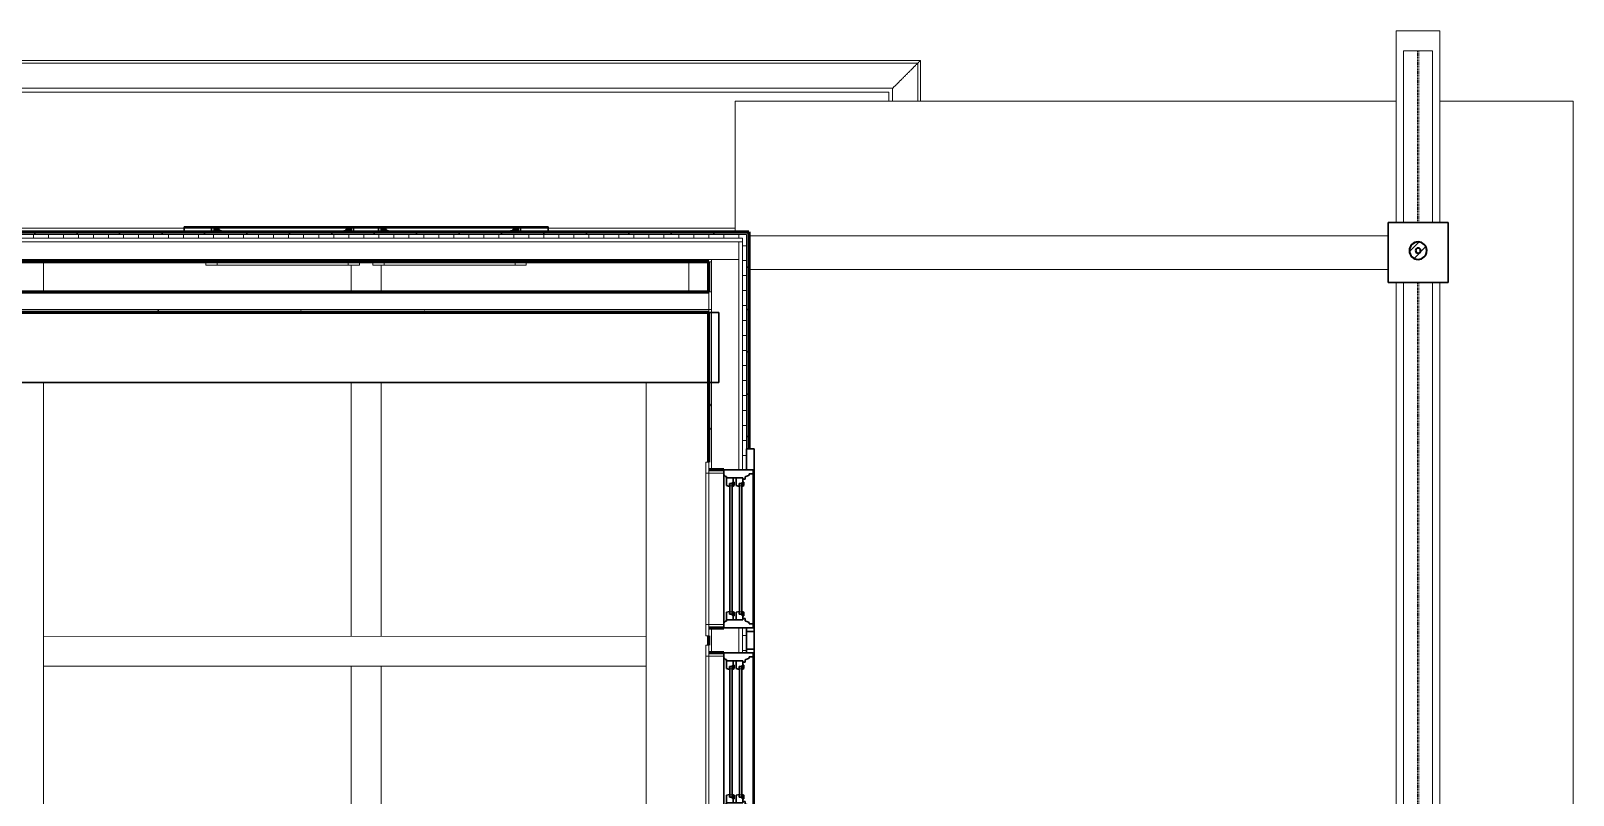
# Model space of a CAD drawing. Header units: inches. Extents: x -467 to 663, y -694 to -94.
# Drawn here: x 354.4 to 662.8, y -274.4 to -121.4 of the extents above; entities that cross this region are included whole.
import ezdxf

# ---------------------------------------------------------------- set-up
doc = ezdxf.new("R2010")
doc.units = ezdxf.units.IN
doc.header["$MEASUREMENT"] = 0
doc.linetypes.add('Hidden 1_8_', pattern=[0.1875, 0.125, -0.0625])
for name, color, linetype, lineweight in [('A-GLAZ', 151, 'Continuous', 18), ('A-PART', 2, 'Continuous', 9), ('A-ROOF', 132, 'Continuous', 18), ('A-ROOF-OTLN', 132, 'Continuous', 9), ('A-WALL', 113, 'Continuous', 18), ('A-WALL-PATT', 111, 'Continuous', 60), ('I-WALL', 2, 'Continuous', 18), ('Q-CASE', 31, 'Continuous', 9), ('S-BEAM', 12, 'Continuous', 9), ('S-COLS', 52, 'Continuous', 9)]:
    doc.layers.add(name, color=color, linetype=linetype, lineweight=lineweight)
pattern_1 = [(0, (-4388.044, -3140.384), (15.36, 3.84), [0.634, -10.886, 0.634, -10.886, -61.44]), (0, (-4388.044, -3140.384), (15.36, 3.84), [-23.04, 0.634, -22.406, 0.634, -10.886, -26.88]), (0, (-4388.044, -3140.384), (15.36, 3.84), [-57.6, 0.634, -7.046, 0.634, -18.566]), (120, (-4382.284, -3138.464), (-11.0055376, 11.3821502), [0.634, -10.886, 0.634, -10.886, -61.44]), (120, (-4382.284, -3138.464), (-11.0055376, 11.3821502), [-23.04, 0.634, -22.406, 0.634, -10.886, -26.88]), (120, (-4382.284, -3138.464), (-11.0055376, 11.3821502), [-57.6, 0.634, -7.046, 0.634, -18.566]), (240, (-4380.364, -3130.784), (-4.3544624, -15.2221502), [0.634, -10.886, 0.634, -10.886, -61.44]), (240, (-4380.364, -3130.784), (-4.3544624, -15.2221502), [-23.04, 0.634, -22.406, 0.634, -10.886, -26.88]), (240, (-4380.364, -3130.784), (-4.3544624, -15.2221502), [-57.6, 0.634, -7.046, 0.634, -18.566])]
pattern_2 = [(135, (-4388.044, -3140.384), (-4.242641, -4.242641), [])]
pattern_3 = [(0, (-4388.044, -3140.384), (0, 3), []), (90, (-4388.044, -3140.384), (-3, 2e-16), [])]

# ---------------------------------------------------------------- blocks, each defined once
blk = doc.blocks.new('Casework 12 - Casework 1-210789-1st Floor')
at = {"layer": 'Q-CASE', "lineweight": 30}
for p, q in [((184.49, 281.3), (189.38, 487.61)), ((189.38, 487.61), (203.38, 487.28)), ((203.38, 487.28), (198.48, 280.97)), ((198.48, 280.97), (184.49, 281.3))]:
    blk.add_line(p, q, dxfattribs=at)
blk = doc.blocks.new('Walls 4 - Walls 1-420947-1st Floor')
at = {"layer": 'A-WALL'}
for p, q in [((172.59, 491.26), (171.57, 448.37)), ((170.9, 420), (170.78, 415)), ((170.11, 386.64), (167.42, 273.26))]:
    blk.add_line(p, q, dxfattribs=at)
blk = doc.blocks.new('Window-Awning-Andersen-400_Series - 28-3_8_ x 20-1_2_-1121858-1st Floor')
at = {"layer": 'A-GLAZ', "lineweight": 30}
for p, q in [((-19.69, 4), (-19.69, 3)), ((19.69, 4), (-19.69, 4)), ((-19.69, 4), (-19.69, 3.81)), ((-19.19, 4), (-18.81, 4)), ((-18.81, 4), (-13.94, 4)), ((14.19, 3.81), (-14.19, 3.81)), ((-14.19, 3.81), (-14.19, 3)), ((-13.94, 4), (-13.94, 3.81)), ((-13.7, 3.28), (-13.7, 3.81)), ((-13.66, 3), (-13.7, 3.28)), ((-13.61, 3.5), (-12.62, 3.5)), ((-13.61, 3.31), (-13.61, 3.5)), ((-13.53, 3), (-13.61, 3.31)), ((-12.62, 3.5), (-12.56, 3.25)), ((-12.56, 3.25), (-12.21, 3.25)), ((-12.56, 3.25), (-12.56, 3)), ((-12.21, 3.25), (-12.04, 3)), ((12.21, 3.25), (12.04, 3)), ((12.56, 3.25), (12.21, 3.25)), ((12.62, 3.5), (12.56, 3.25)), ((12.56, 3.25), (12.56, 3)), ((13.61, 3.5), (12.62, 3.5)), ((13.53, 3), (13.61, 3.31)), ((13.61, 3.31), (13.61, 3.5)), ((13.66, 3), (13.7, 3.28)), ((13.7, 3.28), (13.7, 3.81)), ((13.94, 4), (13.94, 3.81)), ((18.81, 4), (13.94, 4)), ((14.19, 3), (14.19, 3.81)), ((19.19, 4), (18.81, 4)), ((19.69, 4), (19.69, 3)), ((19.69, 3.75), (19.69, 4))]:
    blk.add_line(p, q, dxfattribs=at)
at = {"layer": 'A-GLAZ', "lineweight": 9}
for p, q in [((-15.34, -3), (-15.34, -3.63)), ((-13.09, -3), (-13.09, -3.63)), ((13.09, -3), (13.09, -3.63)), ((15.34, -3.63), (15.34, -3)), ((-15.34, -3.63), (15.34, -3.63))]:
    blk.add_line(p, q, dxfattribs=at)
blk = doc.blocks.new('W-Wide Flange - W10X26-1172307-1st Floor')
at = {"layer": 'S-BEAM'}
for p, q in [((-169.625, 2.885), (-169.625, -2.885)), ((-169.625, 2.885), (-135.25, 2.885)), ((-123.25, 2.885), (123.25, 2.885)), ((-169.625, -2.885), (-135.25, -2.885)), ((-123.25, -2.885), (123.25, -2.885))]:
    blk.add_line(p, q, dxfattribs=at)
at = {"layer": 'S-BEAM', "linetype": 'Hidden 1_8_'}
for p, q in [((-169.625, 0.13), (-135.25, 0.13)), ((-123.25, 0.13), (123.25, 0.13)), ((-169.625, -0.13), (-135.25, -0.13)), ((-123.25, -0.13), (123.25, -0.13))]:
    blk.add_line(p, q, dxfattribs=at)
blk = doc.blocks.new('Casework 5 - Casework 5-830777-1st Floor')
at = {"layer": 'Q-CASE'}
for p, q in [((176.06, 352.83), (182.05, 352.69)), ((200.17, 352.26), (427.74, 346.86)), ((181.84, 343.69), (175.84, 343.83)), ((428.52, 337.83), (199.96, 343.26))]:
    blk.add_line(p, q, dxfattribs=at)
blk = doc.blocks.new('Casework 13 - Casework 5-856016-1st Floor')
at = {"layer": 'Q-CASE'}
for p, q in [((129.82, 353.8), (129.61, 345.06)), ((129.82, 353.8), (168.18, 352.89)), ((180.18, 352.61), (426.61, 346.76)), ((167.97, 344.14), (129.61, 345.06)), ((426.4, 338.01), (179.97, 343.86))]:
    blk.add_line(p, q, dxfattribs=at)
blk = doc.blocks.new('Casework 17 - Casework 16-856375-1st Floor')
at = {"layer": 'Q-CASE', "lineweight": 30}
for p, q in [((174.56, 621.82), (174.85, 633.81)), ((174.85, 633.81), (186.85, 633.53)), ((186.85, 633.53), (186.56, 621.53)), ((186.56, 621.53), (174.56, 621.82))]:
    blk.add_line(p, q, dxfattribs=at)
blk = doc.blocks.new('Casework 19 - Casework 5-856611-1st Floor')
at = {"layer": 'Q-CASE'}
for p, q in [((174.16, 493.98), (177.19, 621.75)), ((183.94, 621.59), (180.9, 493.82))]:
    blk.add_line(p, q, dxfattribs=at)
blk = doc.blocks.new('Casework 26 - Casework 5-958541-1st Floor')
at = {"layer": 'Q-CASE'}
for p, q in [((176.71, 354.03), (182.08, 353.91)), ((200.2, 353.48), (251, 352.27)), ((257, 352.13), (324.6, 350.52)), ((330.6, 350.38), (390.52, 348.96)), ((396.52, 348.82), (424.77, 348.15)), ((181.94, 347.91), (176.57, 348.04)), ((250.86, 346.27), (200.06, 347.48)), ((324.46, 344.52), (256.86, 346.13)), ((390.38, 342.96), (330.46, 344.38)), ((424.62, 342.15), (396.38, 342.82))]:
    blk.add_line(p, q, dxfattribs=at)
blk = doc.blocks.new('Casework 27 - Casework 5-958626-1st Floor')
at = {"layer": 'Q-CASE'}
blk.add_line((181.94, 347.91), (175.94, 348.05), dxfattribs=at)
blk = doc.blocks.new('Casework 29 - Casework 5-958827-1st Floor')
at = {"layer": 'Q-CASE'}
for p, q in [((239.85, 352.54), (360.38, 349.67)), ((360.23, 343.68), (239.71, 346.54))]:
    blk.add_line(p, q, dxfattribs=at)
blk = doc.blocks.new('Window-Double_Hung-Andersen-400_Series-Tilt_Wash - 31-5_8_ x 72-7_8_-V5-1st Floor')
at = {"layer": 'A-GLAZ', "lineweight": 30}
for p, q in [((20.06, 5.06), (-20.06, 5.06)), ((-20.06, 5.06), (-20.06, 3.5)), ((-20.06, 3.5), (-15.81, 3.5)), ((-19.56, 5.06), (-19.19, 5.06)), ((-19.19, 5.06), (-15.56, 5.06)), ((15.81, 4.87), (-15.81, 4.87)), ((-15.81, 4.87), (-15.81, -1)), ((-15.56, 5.06), (-15.56, 4.87)), ((-15, 4.87), (-15, 4.06)), ((-15, 4.06), (-14.73, 4.06)), ((-14.73, 4.06), (-14.41, 3.25)), ((-14.41, 3.25), (-13.94, 3.25)), ((-13.94, 3.25), (-13.94, 2.81)), ((13.94, 3.25), (13.94, 2.81)), ((14.41, 3.25), (13.94, 3.25)), ((14.73, 4.06), (14.41, 3.25)), ((15, 4.06), (14.73, 4.06)), ((15, 4.87), (15, 4.06)), ((15.56, 5.06), (15.56, 4.87)), ((19.19, 5.06), (15.56, 5.06)), ((15.81, -1), (15.81, 4.87)), ((15.81, 3.5), (20.06, 3.5)), ((19.56, 5.06), (19.19, 5.06)), ((20.06, 3.5), (20.06, 5.06)), ((-14.22, 2.81), (-13.37, 2.81)), ((-14.22, 2.81), (-14.22, -0.5)), ((-14.22, 1.44), (-12.66, 1.44)), ((-14.22, 0.87), (-13.37, 0.87)), ((-12.66, 3.03), (-13.37, 3.03)), ((-13.37, 2.69), (-13.37, 3.03)), ((-12.5, 2.69), (-13.37, 2.69)), ((-12.66, 1.09), (-13.37, 1.09)), ((-13.37, 0.75), (-13.37, 1.09)), ((-12.5, 0.75), (-13.37, 0.75)), ((-13.09, 2.69), (-13.09, 2.06)), ((-12.5, 2.06), (-13.09, 2.06)), ((-13.09, 0.75), (-13.09, 0.12)), ((-12.5, 0.12), (-13.09, 0.12)), ((-12.66, 3.03), (-12.5, 2.69)), ((-12.66, 1.44), (-12.5, 2.06)), ((-12.66, 1.09), (-12.5, 0.75)), ((-12.66, -0.5), (-12.5, 0.12)), ((12.66, 3.03), (12.5, 2.69)), ((12.5, 2.69), (13.37, 2.69)), ((12.5, 2.06), (13.09, 2.06)), ((12.66, 1.44), (12.5, 2.06)), ((12.66, 1.09), (12.5, 0.75)), ((12.5, 0.75), (13.37, 0.75)), ((12.5, 0.12), (13.09, 0.12)), ((12.66, -0.5), (12.5, 0.12)), ((12.66, 3.03), (13.37, 3.03)), ((14.22, 1.44), (12.66, 1.44)), ((12.66, 1.09), (13.37, 1.09)), ((13.09, 2.69), (13.09, 2.06)), ((13.09, 0.75), (13.09, 0.12)), ((13.37, 2.69), (13.37, 3.03)), ((14.22, 2.81), (13.37, 2.81)), ((13.37, 0.75), (13.37, 1.09)), ((14.22, 0.87), (13.37, 0.87)), ((14.22, 2.81), (14.22, -0.5)), ((-15.81, -1), (15.81, -1)), ((-14.47, -0.72), (-14.8, -1)), ((-14.47, -0.72), (-14.47, -0.5)), ((-14.47, -0.5), (-12.66, -0.5)), ((14.47, -0.5), (12.66, -0.5)), ((14.47, -0.72), (14.47, -0.5)), ((14.47, -0.72), (14.8, -1))]:
    blk.add_line(p, q, dxfattribs=at)
at = {"layer": 'A-GLAZ', "lineweight": 9}
for p, q in [((-13.09, 2.56), (-12.5, 2.56)), ((-13.09, 2.19), (-12.5, 2.19)), ((-13.09, 0.63), (-12.5, 0.63)), ((-13.09, 0.25), (-12.5, 0.25)), ((-12.62, 2.56), (-12.62, 2.19)), ((-12.62, 0.63), (-12.62, 0.25)), ((-12.5, 2.69), (12.5, 2.69)), ((-12.5, 2.56), (12.5, 2.56)), ((-12.5, 2.19), (12.5, 2.19)), ((-12.5, 2.06), (12.5, 2.06)), ((-12.5, 0.75), (12.5, 0.75)), ((-12.5, 0.63), (12.5, 0.63)), ((-12.5, 0.25), (12.5, 0.25)), ((-12.5, 0.12), (12.5, 0.12)), ((13.09, 2.56), (12.5, 2.56)), ((13.09, 2.19), (12.5, 2.19)), ((13.09, 0.63), (12.5, 0.63)), ((13.09, 0.25), (12.5, 0.25)), ((12.62, 2.56), (12.62, 2.19)), ((12.62, 0.63), (12.62, 0.25)), ((15.75, -1), (-15.75, -1)), ((-15.75, -1), (-15.75, -4)), ((-15.13, -1), (-15.13, -4)), ((15.12, -1), (15.12, -4)), ((15.75, -4), (15.75, -1)), ((17.37, -4), (-17.38, -4)), ((-17.38, -4), (-17.38, -4.63)), ((-17.38, -4.63), (17.37, -4.63)), ((-15.75, -4), (15.75, -4)), ((-15.13, -4), (-15.13, -4.63)), ((15.12, -4), (15.12, -4.63)), ((17.37, -4.63), (17.37, -4))]:
    blk.add_line(p, q, dxfattribs=at)
blk = doc.blocks.new('Window-Awning-Andersen-400_Series - 28-3_8_ x 20-1_2_-V6-1st Floor')
at = {"layer": 'A-GLAZ', "lineweight": 30}
for p, q in [((-19.69, 4), (-19.69, 3)), ((19.69, 4), (-19.69, 4)), ((-19.69, 4), (-19.69, 3.75)), ((-19.19, 4), (-18.81, 4)), ((-18.81, 4), (-13.94, 4)), ((14.19, 3.81), (-14.19, 3.81)), ((-14.19, 3.81), (-14.19, 3)), ((-13.94, 4), (-13.94, 3.81)), ((-13.7, 3.28), (-13.7, 3.81)), ((-13.66, 3), (-13.7, 3.28)), ((-13.61, 3.5), (-12.62, 3.5)), ((-13.61, 3.31), (-13.61, 3.5)), ((-13.53, 3), (-13.61, 3.31)), ((-12.62, 3.5), (-12.56, 3.25)), ((-12.56, 3.25), (-12.21, 3.25)), ((-12.56, 3.25), (-12.56, 3)), ((-12.21, 3.25), (-12.04, 3)), ((12.21, 3.25), (12.04, 3)), ((12.56, 3.25), (12.21, 3.25)), ((12.62, 3.5), (12.56, 3.25)), ((12.56, 3.25), (12.56, 3)), ((13.61, 3.5), (12.62, 3.5)), ((13.53, 3), (13.61, 3.31)), ((13.61, 3.31), (13.61, 3.5)), ((13.66, 3), (13.7, 3.28)), ((13.7, 3.28), (13.7, 3.81)), ((13.94, 4), (13.94, 3.81)), ((18.81, 4), (13.94, 4)), ((14.19, 3), (14.19, 3.81)), ((19.19, 4), (18.81, 4)), ((19.69, 4), (19.69, 3)), ((19.69, 3.81), (19.69, 4))]:
    blk.add_line(p, q, dxfattribs=at)
at = {"layer": 'A-GLAZ', "lineweight": 9}
for p, q in [((-15.34, -3), (-15.34, -3.63)), ((-13.09, -3), (-13.09, -3.63)), ((13.09, -3), (13.09, -3.63)), ((15.34, -3.63), (15.34, -3)), ((-15.34, -3.63), (15.34, -3.63))]:
    blk.add_line(p, q, dxfattribs=at)

msp = doc.modelspace()

# ---------------------------------------------------------------- hatches: boundary and pattern name
at = {"layer": 'A-PART'}
h = msp.add_hatch(dxfattribs=at)
h.set_pattern_fill('FP_1', color=256, style=0, pattern_type=2)
h.set_pattern_definition(pattern_1)
h.paths.add_polyline_path([(489.97, -420.38), (490.47, -420.38), (490.47, -419.13), (489.97, -419.13)], flags=0)
h.paths.add_polyline_path([(490.47, -387.51), (490.47, -381.51), (489.97, -381.51), (489.97, -387.51)], flags=0)
h.paths.add_polyline_path([(489.97, -345.38), (490.47, -345.38), (490.47, -344.63), (489.97, -344.63)], flags=0)
h.paths.add_polyline_path([(489.97, -320.13), (490.47, -320.13), (490.47, -314.13), (489.97, -314.13), (489.97, -318.63)], flags=0)
h.paths.add_polyline_path([(490.47, -282.51), (490.47, -277.51), (489.97, -277.51), (489.97, -282.51)], flags=0)
h.paths.add_polyline_path([(489.97, -245.88), (490.47, -245.88), (490.47, -240.88), (489.97, -240.88), (489.97, -244.32)], flags=0)
h.paths.add_polyline_path([(490.47, -209.26), (490.47, -167.63), (489.97, -167.63), (489.97, -209.26)], flags=0)
at = {"layer": 'A-WALL-PATT', "lineweight": 9}
h = msp.add_hatch(dxfattribs=at)
h.set_pattern_fill('FP_2', color=256, style=0, pattern_type=2)
h.set_pattern_definition(pattern_2)
h.paths.add_polyline_path([(497.47, -162.13), (497.97, -162.13), (497.97, -161.63), (344.6, -161.63), (344.6, -162.13), (493.61, -162.13)], flags=0)
h = msp.add_hatch(dxfattribs=at)
h.set_pattern_fill('FP_3', color=256, style=0, pattern_type=2)
h.set_pattern_definition(pattern_3)
h.paths.add_polyline_path([(496.72, -162.88), (497.47, -162.88), (497.47, -162.13), (344.6, -162.13), (344.6, -162.88), (493.61, -162.88)], flags=0)
h = msp.add_hatch(dxfattribs=at)
h.set_pattern_fill('FP_3', color=256, style=0, pattern_type=2)
h.set_pattern_definition(pattern_3)
h.paths.add_polyline_path([(497.47, -427.13), (497.47, -419.13), (496.72, -419.13), (496.72, -427.13)], flags=0)
h.paths.add_polyline_path([(497.47, -387.51), (497.47, -385.76), (496.72, -385.76), (496.72, -387.51)], flags=0)
h.paths.add_polyline_path([(497.47, -315.88), (497.47, -314.13), (496.72, -314.13), (496.72, -315.88)], flags=0)
h.paths.add_polyline_path([(497.47, -282.51), (497.47, -277.51), (496.72, -277.51), (496.72, -282.51)], flags=0)
h.paths.add_polyline_path([(496.72, -245.88), (497.47, -245.88), (497.47, -240.88), (496.72, -240.88), (496.72, -245.13)], flags=0)
h.paths.add_polyline_path([(497.47, -209.26), (497.47, -162.88), (496.72, -162.88), (496.72, -209.26)], flags=0)
h = msp.add_hatch(dxfattribs=at)
h.set_pattern_fill('FP_2', color=256, style=0, pattern_type=2)
h.set_pattern_definition(pattern_2)
h.paths.add_polyline_path([(497.97, -427.88), (497.97, -423.38), (497.47, -423.38), (497.47, -427.88)], flags=0)
h.paths.add_polyline_path([(497.47, -205.01), (497.97, -205.01), (497.97, -162.13), (497.47, -162.13), (497.47, -190.72)], flags=0)
h = msp.add_hatch(dxfattribs=at)
h.set_pattern_fill('FP_1', color=256, style=0, pattern_type=2)
h.set_pattern_definition(pattern_1)
h.paths.add_polyline_path([(489.97, -167.63), (490.47, -167.63), (490.47, -167.13), (344.6, -167.13), (344.6, -167.63), (484.46, -167.63)], flags=0)
h = msp.add_hatch(dxfattribs=at)
h.set_pattern_fill('FP_1', color=256, style=0, pattern_type=2)
h.set_pattern_definition(pattern_1)
h.paths.add_polyline_path([(490.47, -420.38), (490.47, -419.13), (489.97, -419.13), (489.97, -420.38)], flags=0)
h.paths.add_polyline_path([(490.47, -387.51), (490.47, -381.51), (489.97, -381.51), (489.97, -387.51)], flags=0)
h.paths.add_polyline_path([(489.97, -345.38), (490.47, -345.38), (490.47, -344.63), (489.97, -344.63)], flags=0)
h.paths.add_polyline_path([(489.97, -320.13), (490.47, -320.13), (490.47, -314.13), (489.97, -314.13), (489.97, -318.63)], flags=0)
h.paths.add_polyline_path([(490.47, -282.51), (490.47, -277.51), (489.97, -277.51), (489.97, -282.51)], flags=0)
h.paths.add_polyline_path([(489.97, -245.88), (490.47, -245.88), (490.47, -240.88), (489.97, -240.88), (489.97, -244.32)], flags=0)
h.paths.add_polyline_path([(490.47, -209.26), (490.47, -177.13), (489.97, -177.13), (489.97, -209.26)], flags=0)
h.paths.add_polyline_path([(489.97, -173.63), (490.47, -173.63), (490.47, -167.63), (489.97, -167.63), (489.97, -171.4)], flags=0)
h = msp.add_hatch(dxfattribs=at)
h.set_pattern_fill('FP_1', color=256, style=0, pattern_type=2)
h.set_pattern_definition(pattern_1)
h.paths.add_polyline_path([(489.97, -177.76), (489.97, -177.13), (217.1, -177.13), (217.1, -177.76), (484.46, -177.76)], flags=0)
at = {"layer": 'S-COLS'}
h = msp.add_hatch(dxfattribs=at)
h.set_pattern_fill('FP_4', color=256, style=0, pattern_type=2)
h.set_pattern_definition([(45, (-4388.044, -3140.384), (-4.7517576, 4.7517576), []), (45, (-4388.044, -3133.184), (-4.7517576, 4.7517576), [])])
h.paths.add_polyline_path([(631.78, -167.13), (632.66, -166.9), (633.3, -166.26), (633.53, -165.38), (633.3, -164.51), (632.66, -163.87), (631.78, -163.63), (630.91, -163.87), (630.27, -164.51), (630.03, -165.38), (630.27, -166.26), (630.91, -166.9)], flags=0)
h.paths.add_polyline_path([(631.78, -165.89), (631.43, -165.74), (631.28, -165.38), (631.43, -165.02), (631.78, -164.87), (632.14, -165.02), (632.29, -165.38), (632.14, -165.74)], flags=0)

# ---------------------------------------------------------------- linework, layer by layer
at = {"layer": 'A-PART', "lineweight": 18}
for p, q in [((495.97, -209.26), (495.97, -163.63)), ((495.97, -163.63), (496.72, -163.63)), ((496.72, -163.63), (496.72, -209.26)), ((489.97, -167.63), (490.47, -167.63)), ((489.97, -207.69), (489.97, -167.63)), ((490.47, -209.26), (490.47, -167.13)), ((490.47, -167.13), (495.97, -167.13)), ((490.47, -167.63), (490.47, -209.26)), ((495.97, -167.13), (495.97, -209.26)), ((490.47, -209.26), (489.97, -209.26)), ((492.97, -209.26), (490.47, -209.26)), ((489.97, -240.88), (490.47, -240.88)), ((489.97, -244.32), (489.97, -242.44)), ((490.47, -240.88), (490.47, -245.88)), ((490.47, -245.88), (490.47, -240.88)), ((490.47, -240.88), (492.97, -240.88)), ((495.97, -245.88), (495.97, -240.88)), ((495.97, -240.88), (495.97, -245.88)), ((496.72, -240.88), (496.72, -245.88)), ((490.47, -245.88), (489.97, -245.88)), ((492.97, -245.88), (490.47, -245.88))]:
    msp.add_line(p, q, dxfattribs=at)
at = {"layer": 'A-ROOF'}
for p, q in [((495.22, -161.63), (495.22, -135.44)), ((627.41, -135.44), (495.22, -135.44)), ((662.78, -135.44), (636.16, -135.44)), ((662.78, -135.44), (662.78, -454.68)), ((477.47, -191.76), (477.47, -419.76))]:
    msp.add_line(p, q, dxfattribs=at)
at = {"layer": 'A-ROOF-OTLN'}
for p, q in [((532.27, -127.33), (31.72, -127.33)), ((31.72, -127.83), (531.78, -127.83)), ((531.78, -127.83), (531.78, -135.44)), ((532.27, -135.44), (532.27, -127.33)), ((65.72, -132.88), (526.72, -132.88)), ((65.72, -133.63), (525.97, -133.63)), ((525.97, -133.63), (525.97, -135.44)), ((526.72, -132.88), (526.72, -135.44))]:
    msp.add_line(p, q, dxfattribs=at)
for points, knots in [([(526.72, -132.88), (526.72, -132.88), (526.77, -132.84), (526.91, -132.7), (527.05, -132.55), (527.2, -132.4), (527.34, -132.26), (527.49, -132.11), (527.7, -131.91), (527.92, -131.68), (528.12, -131.49), (528.26, -131.34), (528.42, -131.19), (528.57, -131.03), (528.73, -130.87), (528.9, -130.71), (529.06, -130.54), (529.22, -130.38), (529.39, -130.22), (529.55, -130.06), (529.71, -129.89), (529.87, -129.73), (530.03, -129.58), (530.18, -129.43), (530.33, -129.28), (530.47, -129.13), (530.61, -128.99), (530.79, -128.81), (530.95, -128.65), (531.1, -128.5), (531.24, -128.36), (531.39, -128.21), (531.54, -128.07), (531.68, -127.93), (531.72, -127.88), (531.72, -127.88)], [0, 0, 0, 0, 0.083333, 0.125, 0.166667, 0.208333, 0.229167, 0.25, 0.291667, 0.333333, 0.354167, 0.375, 0.395833, 0.416667, 0.4375, 0.458333, 0.479167, 0.5, 0.520833, 0.541667, 0.5625, 0.583333, 0.604167, 0.625, 0.645833, 0.666667, 0.6875, 0.708333, 0.75, 0.770833, 0.791667, 0.833333, 0.875, 0.916667, 1, 1, 1, 1]), ([(531.72, -127.88), (531.72, -127.88), (531.73, -127.88), (531.74, -127.87), (531.75, -127.85), (531.77, -127.84), (531.77, -127.83), (531.78, -127.83)], [0, 0, 0, 0, 0.047619, 0.0714286, 0.0952381, 0.1190476, 0.1276224, 0.1276224, 0.1276224, 0.1276224]), ([(531.78, -127.83), (531.8, -127.81), (531.83, -127.77), (531.88, -127.73), (531.9, -127.7), (531.93, -127.68), (531.95, -127.65), (531.98, -127.63), (532, -127.61), (532.02, -127.59), (532.04, -127.56), (532.07, -127.54), (532.09, -127.51), (532.12, -127.49), (532.14, -127.47), (532.16, -127.45), (532.18, -127.43), (532.2, -127.4), (532.22, -127.38), (532.25, -127.36), (532.27, -127.33), (532.27, -127.33), (532.27, -127.33)], [0, 0, 0, 0, 0.047619, 0.0714286, 0.0833333, 0.0952381, 0.1190476, 0.1309524, 0.1428571, 0.1547619, 0.1666667, 0.1904762, 0.202381, 0.2142857, 0.2380952, 0.25, 0.2619048, 0.2857143, 0.3095238, 0.3333333, 0.3809524, 0.4285714, 0.4285714, 0.4285714, 0.4285714])]:
    msp.add_open_spline(points, degree=3, knots=knots, dxfattribs=at)
at = {"layer": 'A-WALL', "lineweight": 60}
for p, q in [((65.72, -161.63), (497.97, -161.63)), ((497.97, -161.63), (497.97, -205.01)), ((489.97, -167.63), (117.72, -167.63)), ((489.97, -173.63), (489.97, -167.63)), ((489.97, -207.69), (489.97, -177.76)), ((492.97, -209.26), (489.97, -209.26)), ((489.97, -240.88), (492.97, -240.88)), ((489.97, -244.32), (489.97, -242.44)), ((492.97, -245.88), (489.97, -245.88))]:
    msp.add_line(p, q, dxfattribs=at)
at = {"layer": 'A-WALL'}
for p, q in [((65.72, -162.13), (497.47, -162.13)), ((65.72, -162.88), (496.72, -162.88)), ((496.72, -162.88), (496.72, -209.26)), ((497.47, -162.13), (497.47, -205.01)), ((65.72, -163.63), (495.97, -163.63)), ((495.97, -163.63), (495.97, -209.26)), ((117.22, -167.13), (490.47, -167.13)), ((490.47, -167.13), (490.47, -173.63)), ((489.97, -173.63), (490.47, -173.63)), ((216.6, -177.13), (490.47, -177.13)), ((490.47, -177.13), (490.47, -209.26)), ((490.47, -240.88), (490.47, -245.88)), ((495.97, -240.88), (495.97, -245.88)), ((496.72, -240.88), (496.72, -245.88))]:
    msp.add_line(p, q, dxfattribs=at)
at = {"layer": 'I-WALL', "lineweight": 60}
for p, q in [((217.1, -173.63), (489.97, -173.63)), ((489.97, -177.76), (285.6, -177.76))]:
    msp.add_line(p, q, dxfattribs=at)
at = {"layer": 'S-COLS', "lineweight": 40}
for radius, start, end in [(1.75, 360, 180), (1.75, 180, 0), (0.508, 0, 180), (0.508, 180, 0)]:
    msp.add_arc((631.78, -165.38), radius, start, end, dxfattribs=at)

# ---------------------------------------------------------------- block references
at = {"layer": 'A-GLAZ'}
for name, p in [('Window-Awning-Andersen-400_Series - 28-3_8_ x 20-1_2_-V6-1st Floor', (404.75, -164.63)), ('Window-Awning-Andersen-400_Series - 28-3_8_ x 20-1_2_-1121858-1st Floor', (438.13, -164.63))]:
    msp.add_blockref(name, p, dxfattribs=at)
at = {"layer": 'A-GLAZ', "rotation": 269.999999999999}
for p in [(493.97, -225.07), (493.97, -261.69)]:
    msp.add_blockref('Window-Double_Hung-Andersen-400_Series-Tilt_Wash - 31-5_8_ x 72-7_8_-V5-1st Floor', p, dxfattribs=at)
at = {"layer": 'A-WALL', "rotation": 271.3600000000001}
msp.add_blockref('Walls 4 - Walls 1-420947-1st Floor', (0, 0), dxfattribs=at)
at = {"layer": 'Q-CASE'}
for name, p, rotation in [('Casework 13 - Casework 5-856016-1st Floor', (279.37, 0), 271.3600000000001), ('Casework 19 - Casework 5-856611-1st Floor', (0, 0), 271.3600000000001), ('Casework 17 - Casework 16-856375-1st Floor', (0, 0), 271.3600000000001), ('Casework 5 - Casework 5-830777-1st Floor', (0, 0), 271.3600000000001), ('Casework 26 - Casework 5-958541-1st Floor', (66.31, 0), 271.3600000000001), ('Casework 27 - Casework 5-958626-1st Floor', (133.84, 0), 271.3600000000001), ('Casework 12 - Casework 1-210789-1st Floor', (0, 0), 271.3600000000001), ('Casework 29 - Casework 5-958827-1st Floor', (125.5, -600.7), 1.35999999999991)]:
    msp.add_blockref(name, p, dxfattribs=dict(at, rotation=rotation))
at = {"layer": 'S-BEAM', "rotation": 269.9999999999999}
msp.add_blockref('W-Wide Flange - W10X26-1172307-1st Floor', (631.78, -295.01), dxfattribs=at)

doc.saveas('drawing.dxf')
